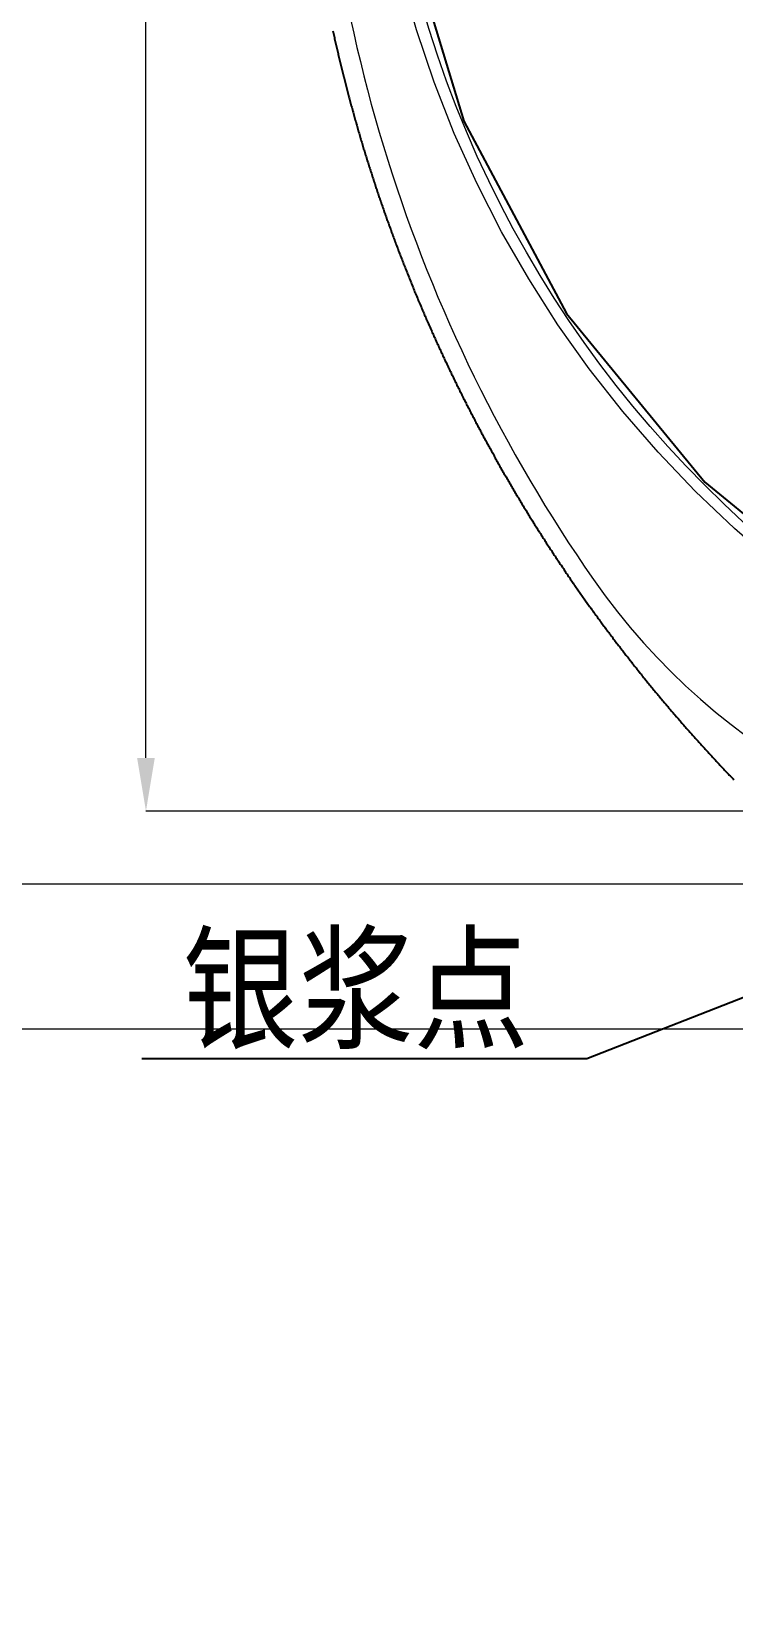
# Model space of a CAD drawing. Header units: millimetres. Extents: x 1292 to 2149, y -137 to 277.
# Drawn here: x 1327.52 to 1338.09, y 203.11 to 226.69 of the extents above; entities that cross this region are included whole.
import ezdxf

# ---------------------------------------------------------------- set-up
doc = ezdxf.new("R2010")
doc.units = ezdxf.units.MM
doc.header["$LTSCALE"] = 0.5
doc.linetypes.add('CENTER', pattern=[50.8, 31.75, -6.35, 6.35, -6.35])
doc.layers.get('0').update_dxf_attribs({"lineweight": 5})
doc.layers.get('Defpoints').update_dxf_attribs({"lineweight": 5})
doc.layers.add('Baseline.drawing', color=1, linetype='Continuous')
doc.layers.add('TFT_line.drawing', color=250, linetype='Continuous')
doc.layers.add('BLU', color=2, linetype='Continuous', lineweight=5)
doc.layers.add('DIM', color=3, linetype='Continuous', lineweight=5)
doc.styles.add('RD', font='ROMAND.shx', dxfattribs={"width": 0.8})
doc.styles.add('STYLE1', font='', dxfattribs={"width": 0.9})
doc.styles.get('STYLE1').set_extended_font_data('SimSun')
doc.dimstyles.new('DIM', dxfattribs={"dimtxt": 0.8, "dimasz": 0.8, "dimexe": 0, "dimexo": 0.5, "dimgap": 0.11, "dimtad": 0, "dimzin": 1, "dimdsep": 46, "dimtxsty": 'RD', "dimcen": 0, "dimclrd": 256, "dimclre": 256, "dimclrt": 256, "dimadec": 0, "dimazin": 0, "dimtm": 1e-09, "dimtfac": 1, "dimtofl": 0, "dimtmove": 0, "dimatfit": 3, "dimfxl": 1, "dimlwe": -1, "dimarcsym": 0})

# ---------------------------------------------------------------- blocks, each defined once
blk = doc.blocks.new('*D11')
at = {"layer": 'Defpoints', "color": 0, "lineweight": 5, "transparency": 16777216}
for p in [(1344.479, 211.676), (1322.074, 180.287), (1345.486, 180.287)]:
    blk.add_point(p, dxfattribs=at)
at = {"layer": 'DIM', "lineweight": 5, "transparency": 16777216}
for p, q in [((1343.979, 211.676), (1322.074, 211.676)), ((1322.074, 210.876), (1322.074, 198.545)), ((1322.074, 181.087), (1322.074, 193.418)), ((1344.986, 180.287), (1322.074, 180.287))]:
    blk.add_line(p, q, dxfattribs=at)
for points in [[(1321.941, 210.876), (1322.207, 210.876), (1322.074, 211.676)], [(1321.941, 181.087), (1322.207, 181.087), (1322.074, 180.287)]]:
    blk.add_solid(points, dxfattribs=at)
at = {"layer": 'DIM', "lineweight": 5, "transparency": 16777216, "insert": (1322.074, 195.982), "char_height": 0.8, "attachment_point": 5, "rotation": 90, "style": 'RD'}
blk.add_mtext('31.39±0.5', dxfattribs=at)
blk = doc.blocks.new('*D14')
at = {"layer": 'Defpoints', "color": 0, "lineweight": 5, "transparency": 16777216}
for p in [(1322.074, 249.536), (1349.495, 249.536), (1344.479, 211.676)]:
    blk.add_point(p, dxfattribs=at)
at = {"layer": 'DIM', "lineweight": 5, "transparency": 16777216}
for p, q in [((1348.995, 249.536), (1322.074, 249.536)), ((1322.074, 248.736), (1322.074, 236.616)), ((1322.074, 212.476), (1322.074, 226.735)), ((1343.979, 211.676), (1322.074, 211.676))]:
    blk.add_line(p, q, dxfattribs=at)
for points in [[(1321.941, 248.736), (1322.207, 248.736), (1322.074, 249.536)], [(1321.941, 212.476), (1322.207, 212.476), (1322.074, 211.676)]]:
    blk.add_solid(points, dxfattribs=at)
at = {"layer": 'DIM', "lineweight": 5, "transparency": 16777216, "insert": (1322.074, 231.676), "char_height": 0.8, "attachment_point": 5, "rotation": 90, "style": 'RD'}
blk.add_mtext('37.86±0.1(OUTLINE)', dxfattribs=at)
blk = doc.blocks.new('*D15')
at = {"layer": 'Defpoints', "color": 0, "lineweight": 5, "transparency": 16777216}
for p in [(1325.125, 249.338), (1349.495, 249.338), (1339.941, 213.858)]:
    blk.add_point(p, dxfattribs=at)
at = {"layer": 'DIM', "lineweight": 5, "transparency": 16777216}
for p, q in [((1348.995, 249.338), (1325.125, 249.338)), ((1325.125, 248.538), (1325.125, 237.11)), ((1325.125, 214.658), (1325.125, 227.777)), ((1339.441, 213.858), (1325.125, 213.858))]:
    blk.add_line(p, q, dxfattribs=at)
for points in [[(1324.991, 248.538), (1325.258, 248.538), (1325.125, 249.338)], [(1324.991, 214.658), (1325.258, 214.658), (1325.125, 213.858)]]:
    blk.add_solid(points, dxfattribs=at)
at = {"layer": 'DIM', "lineweight": 5, "transparency": 16777216, "insert": (1325.125, 232.444), "char_height": 0.8, "attachment_point": 5, "rotation": 90, "style": 'RD'}
blk.add_mtext('35.48±0.1(LCD.VA)', dxfattribs=at)
blk = doc.blocks.new('*D17')
at = {"layer": 'Defpoints', "color": 0, "lineweight": 5, "transparency": 16777216}
for p in [(1349.495, 248.438), (1329.244, 214.958), (1349.495, 214.958)]:
    blk.add_point(p, dxfattribs=at)
at = {"layer": 'DIM', "lineweight": 5, "transparency": 16777216}
for p, q in [((1348.995, 248.438), (1329.244, 248.438)), ((1329.244, 247.638), (1329.244, 236.364)), ((1329.244, 215.758), (1329.244, 227.032)), ((1348.995, 214.958), (1329.244, 214.958))]:
    blk.add_line(p, q, dxfattribs=at)
for points in [[(1329.111, 247.638), (1329.377, 247.638), (1329.244, 248.438)], [(1329.111, 215.758), (1329.377, 215.758), (1329.244, 214.958)]]:
    blk.add_solid(points, dxfattribs=at)
at = {"layer": 'DIM', "lineweight": 5, "transparency": 16777216, "insert": (1329.244, 231.698), "char_height": 0.8, "attachment_point": 5, "rotation": 90, "style": 'RD'}
blk.add_mtext('33.48±0.1(LCD.AA)', dxfattribs=at)

msp = doc.modelspace()

# ---------------------------------------------------------------- linework, layer by layer
at = {"color": 2, "ltscale": 0.2}
msp.add_lwpolyline([(1352.109, 249.178), (1346.881, 249.178, 0.038203), (1346.805, 249.172, 0.370152), (1331.815, 231.698, 0.152892), (1335.981, 218.445, 0.245447), (1344.189, 214.158), (1354.801, 214.158, 0.245447), (1363.008, 218.445, 0.152892), (1367.175, 231.698, 0.370152), (1352.185, 249.172, 0.038203)], format="xyb", close=True, dxfattribs=at)
at = {"color": 4, "ltscale": 0.2}
msp.add_circle((1349.495, 231.698), 16.74, dxfattribs=at)
at = {"layer": 'Baseline.drawing'}
for p, q in [((1333.077, 228.48), (1334.029, 225.34)), ((1334.029, 225.34), (1335.576, 222.446)), ((1335.576, 222.446), (1337.658, 219.909)), ((1337.658, 219.909), (1340.195, 217.827))]:
    msp.add_line(p, q, dxfattribs=at)
at = {"layer": 'BLU', "color": 5, "linetype": 'CENTER', "lineweight": 5, "ltscale": 10}
msp.add_circle((1349.495, 231.748), 16.94, dxfattribs=at)
at = {"layer": 'TFT_line.drawing', "color": 0}
msp.add_lwpolyline([(1332.058, 226.696), (1332.063, 226.676), (1332.067, 226.657), (1332.072, 226.637), (1332.076, 226.617), (1332.081, 226.597), (1332.085, 226.577), (1332.09, 226.557), (1332.094, 226.537), (1332.099, 226.518), (1332.103, 226.498), (1332.108, 226.478), (1332.112, 226.458), (1332.117, 226.438), (1332.122, 226.418), (1332.126, 226.399), (1332.131, 226.379), (1332.136, 226.359), (1332.14, 226.339), (1332.145, 226.319), (1332.15, 226.3), (1332.154, 226.28), (1332.159, 226.26), (1332.164, 226.24), (1332.169, 226.22), (1332.174, 226.201), (1332.178, 226.181), (1332.183, 226.161), (1332.188, 226.141), (1332.193, 226.122), (1332.198, 226.102), (1332.203, 226.082), (1332.208, 226.062), (1332.213, 226.043), (1332.218, 226.023), (1332.223, 226.003), (1332.228, 225.983), (1332.233, 225.963), (1332.238, 225.944), (1332.243, 225.924), (1332.248, 225.904), (1332.253, 225.885), (1332.258, 225.865), (1332.263, 225.845), (1332.268, 225.826), (1332.273, 225.806), (1332.278, 225.786), (1332.284, 225.766), (1332.289, 225.747), (1332.294, 225.727), (1332.299, 225.707), (1332.304, 225.688), (1332.31, 225.668), (1332.32, 225.629), (1332.326, 225.609), (1332.331, 225.589), (1332.336, 225.57), (1332.342, 225.55), (1332.347, 225.531), (1332.353, 225.511), (1332.358, 225.491), (1332.363, 225.472), (1332.369, 225.452), (1332.374, 225.432), (1332.38, 225.413), (1332.385, 225.393), (1332.391, 225.374), (1332.396, 225.354), (1332.402, 225.334), (1332.407, 225.315), (1332.413, 225.295), (1332.419, 225.276), (1332.424, 225.256), (1332.43, 225.237), (1332.436, 225.217), (1332.441, 225.198), (1332.447, 225.178), (1332.453, 225.158), (1332.458, 225.139), (1332.464, 225.119), (1332.47, 225.1), (1332.476, 225.08), (1332.481, 225.061), (1332.487, 225.041), (1332.493, 225.022), (1332.499, 225.002), (1332.505, 224.983), (1332.511, 224.963), (1332.517, 224.944), (1332.522, 224.924), (1332.528, 224.905), (1332.534, 224.885), (1332.54, 224.866), (1332.546, 224.847), (1332.552, 224.827), (1332.558, 224.808), (1332.564, 224.788), (1332.57, 224.769), (1332.576, 224.749), (1332.582, 224.73), (1332.589, 224.71), (1332.601, 224.672), (1332.607, 224.652), (1332.613, 224.633), (1332.619, 224.613), (1332.626, 224.594), (1332.632, 224.575), (1332.638, 224.555), (1332.644, 224.536), (1332.65, 224.516), (1332.657, 224.497), (1332.663, 224.478), (1332.669, 224.458), (1332.676, 224.439), (1332.682, 224.42), (1332.688, 224.4), (1332.695, 224.381), (1332.701, 224.362), (1332.708, 224.342), (1332.714, 224.323), (1332.72, 224.304), (1332.727, 224.284), (1332.733, 224.265), (1332.74, 224.246), (1332.746, 224.227), (1332.753, 224.207), (1332.76, 224.188), (1332.773, 224.149), (1332.779, 224.13), (1332.786, 224.111), (1332.792, 224.092), (1332.799, 224.072), (1332.806, 224.053), (1332.812, 224.034), (1332.819, 224.015), (1332.826, 223.996), (1332.833, 223.976), (1332.839, 223.957), (1332.846, 223.938), (1332.853, 223.919), (1332.86, 223.9), (1332.867, 223.88), (1332.873, 223.861), (1332.88, 223.842), (1332.887, 223.823), (1332.894, 223.804), (1332.901, 223.785), (1332.908, 223.765), (1332.915, 223.746), (1332.922, 223.727), (1332.929, 223.708), (1332.936, 223.689), (1332.943, 223.67), (1332.95, 223.651), (1332.957, 223.632), (1332.964, 223.612), (1332.971, 223.593), (1332.978, 223.574), (1332.985, 223.555), (1332.992, 223.536), (1332.999, 223.517), (1333.006, 223.498), (1333.013, 223.479), (1333.021, 223.46), (1333.028, 223.441), (1333.035, 223.422), (1333.042, 223.403), (1333.049, 223.384), (1333.057, 223.365), (1333.064, 223.346), (1333.071, 223.327), (1333.079, 223.308), (1333.086, 223.289), (1333.093, 223.27), (1333.101, 223.251), (1333.108, 223.232), (1333.115, 223.213), (1333.123, 223.194), (1333.13, 223.175), (1333.138, 223.156), (1333.145, 223.137), (1333.153, 223.118), (1333.16, 223.099), (1333.168, 223.08), (1333.175, 223.061), (1333.183, 223.042), (1333.19, 223.023), (1333.198, 223.005), (1333.205, 222.986), (1333.213, 222.967), (1333.221, 222.948), (1333.228, 222.929), (1333.236, 222.91), (1333.243, 222.891), (1333.251, 222.872), (1333.259, 222.854), (1333.267, 222.835), (1333.274, 222.816), (1333.282, 222.797), (1333.29, 222.778), (1333.298, 222.759), (1333.305, 222.741), (1333.313, 222.722), (1333.321, 222.703), (1333.329, 222.684), (1333.337, 222.665), (1333.345, 222.647), (1333.353, 222.628), (1333.36, 222.609), (1333.368, 222.59), (1333.376, 222.572), (1333.384, 222.553), (1333.392, 222.534), (1333.4, 222.516), (1333.408, 222.497), (1333.416, 222.478), (1333.424, 222.459), (1333.432, 222.441), (1333.44, 222.422), (1333.449, 222.403), (1333.457, 222.385), (1333.465, 222.366), (1333.473, 222.347), (1333.481, 222.329), (1333.489, 222.31), (1333.497, 222.291), (1333.506, 222.273), (1333.514, 222.254), (1333.522, 222.235), (1333.53, 222.217), (1333.539, 222.198), (1333.547, 222.18), (1333.555, 222.161), (1333.563, 222.143), (1333.572, 222.124), (1333.58, 222.105), (1333.589, 222.087), (1333.597, 222.068), (1333.605, 222.05), (1333.614, 222.031), (1333.622, 222.013), (1333.631, 221.994), (1333.639, 221.976), (1333.648, 221.957), (1333.656, 221.939), (1333.665, 221.92), (1333.673, 221.902), (1333.682, 221.883), (1333.69, 221.865), (1333.699, 221.846), (1333.707, 221.828), (1333.716, 221.809), (1333.725, 221.791), (1333.733, 221.772), (1333.742, 221.754), (1333.75, 221.735), (1333.759, 221.717), (1333.768, 221.699), (1333.777, 221.68), (1333.785, 221.662), (1333.794, 221.644), (1333.803, 221.625), (1333.812, 221.607), (1333.82, 221.588), (1333.829, 221.57), (1333.838, 221.552), (1333.847, 221.533), (1333.856, 221.515), (1333.865, 221.497), (1333.873, 221.478), (1333.882, 221.46), (1333.891, 221.442), (1333.9, 221.423), (1333.909, 221.405), (1333.918, 221.387), (1333.927, 221.369), (1333.936, 221.35), (1333.945, 221.332), (1333.954, 221.314), (1333.963, 221.296), (1333.972, 221.278), (1333.981, 221.259), (1333.99, 221.241), (1334, 221.223), (1334.009, 221.205), (1334.018, 221.186), (1334.027, 221.168), (1334.036, 221.15), (1334.045, 221.132), (1334.055, 221.114), (1334.064, 221.096), (1334.073, 221.077), (1334.082, 221.059), (1334.092, 221.041), (1334.101, 221.023), (1334.11, 221.005), (1334.119, 220.987), (1334.129, 220.969), (1334.138, 220.951), (1334.147, 220.933), (1334.157, 220.915), (1334.166, 220.897), (1334.176, 220.878), (1334.185, 220.86), (1334.194, 220.842), (1334.204, 220.824), (1334.213, 220.806), (1334.223, 220.788), (1334.232, 220.77), (1334.242, 220.752), (1334.251, 220.734), (1334.261, 220.716), (1334.271, 220.698), (1334.28, 220.68), (1334.29, 220.662), (1334.299, 220.644), (1334.309, 220.627), (1334.319, 220.609), (1334.328, 220.591), (1334.338, 220.573), (1334.348, 220.555), (1334.357, 220.537), (1334.367, 220.519), (1334.377, 220.501), (1334.387, 220.483), (1334.396, 220.465), (1334.406, 220.448), (1334.416, 220.43), (1334.426, 220.412), (1334.436, 220.394), (1334.445, 220.376), (1334.455, 220.358), (1334.465, 220.341), (1334.475, 220.323), (1334.485, 220.305), (1334.495, 220.287), (1334.505, 220.27), (1334.515, 220.252), (1334.525, 220.234), (1334.535, 220.216), (1334.545, 220.199), (1334.555, 220.181), (1334.565, 220.163), (1334.575, 220.145), (1334.585, 220.128), (1334.595, 220.11), (1334.605, 220.092), (1334.615, 220.075), (1334.625, 220.057), (1334.635, 220.039), (1334.645, 220.022), (1334.656, 220.004), (1334.666, 219.986), (1334.676, 219.969), (1334.686, 219.951), (1334.696, 219.934), (1334.707, 219.916), (1334.717, 219.898), (1334.727, 219.881), (1334.737, 219.863), (1334.748, 219.846), (1334.758, 219.828), (1334.768, 219.811), (1334.779, 219.793), (1334.789, 219.776), (1334.799, 219.758), (1334.81, 219.74), (1334.82, 219.723), (1334.831, 219.706), (1334.841, 219.688), (1334.852, 219.671), (1334.862, 219.653), (1334.873, 219.636), (1334.883, 219.618), (1334.894, 219.601), (1334.904, 219.583), (1334.915, 219.566), (1334.925, 219.549), (1334.936, 219.531), (1334.946, 219.514), (1334.957, 219.496), (1334.968, 219.479), (1334.978, 219.462), (1334.989, 219.444), (1334.999, 219.427), (1335.01, 219.41), (1335.021, 219.392), (1335.032, 219.375), (1335.042, 219.358), (1335.053, 219.34), (1335.064, 219.323), (1335.075, 219.306), (1335.085, 219.289), (1335.096, 219.271), (1335.107, 219.254), (1335.118, 219.237), (1335.129, 219.22), (1335.139, 219.202), (1335.15, 219.185), (1335.161, 219.168), (1335.172, 219.151), (1335.183, 219.134), (1335.194, 219.116), (1335.205, 219.099), (1335.216, 219.082), (1335.227, 219.065), (1335.238, 219.048), (1335.249, 219.031), (1335.26, 219.014), (1335.271, 218.996), (1335.282, 218.979), (1335.293, 218.962), (1335.304, 218.945), (1335.315, 218.928), (1335.326, 218.911), (1335.337, 218.894), (1335.349, 218.877), (1335.36, 218.86), (1335.371, 218.843), (1335.382, 218.826), (1335.393, 218.809), (1335.404, 218.792), (1335.416, 218.775), (1335.427, 218.758), (1335.438, 218.741), (1335.449, 218.724), (1335.461, 218.707), (1335.472, 218.69), (1335.483, 218.673), (1335.495, 218.656), (1335.517, 218.622), (1335.529, 218.606), (1335.54, 218.589), (1335.552, 218.572), (1335.563, 218.555), (1335.574, 218.538), (1335.586, 218.521), (1335.597, 218.504), (1335.609, 218.488), (1335.62, 218.471), (1335.632, 218.454), (1335.643, 218.437), (1335.655, 218.42), (1335.666, 218.404), (1335.678, 218.387), (1335.689, 218.37), (1335.701, 218.353), (1335.713, 218.337), (1335.724, 218.32), (1335.736, 218.303), (1335.748, 218.287), (1335.759, 218.27), (1335.771, 218.253), (1335.783, 218.237), (1335.794, 218.22), (1335.806, 218.203), (1335.818, 218.187), (1335.829, 218.17), (1335.841, 218.153), (1335.853, 218.137), (1335.865, 218.12), (1335.888, 218.087), (1335.9, 218.071), (1335.912, 218.054), (1335.924, 218.037), (1335.936, 218.021), (1335.948, 218.004), (1335.96, 217.988), (1335.972, 217.971), (1335.984, 217.955), (1335.995, 217.938), (1336.007, 217.922), (1336.019, 217.905), (1336.031, 217.889), (1336.043, 217.873), (1336.055, 217.856), (1336.067, 217.84), (1336.08, 217.823), (1336.092, 217.807), (1336.104, 217.791), (1336.116, 217.774), (1336.128, 217.758), (1336.14, 217.741), (1336.152, 217.725), (1336.164, 217.709), (1336.176, 217.692), (1336.189, 217.676), (1336.201, 217.66), (1336.213, 217.643), (1336.225, 217.627), (1336.237, 217.611), (1336.25, 217.595), (1336.262, 217.578), (1336.274, 217.562), (1336.286, 217.546), (1336.299, 217.53), (1336.311, 217.514), (1336.323, 217.497), (1336.336, 217.481), (1336.348, 217.465), (1336.361, 217.449), (1336.373, 217.433), (1336.385, 217.416), (1336.398, 217.4), (1336.41, 217.384), (1336.423, 217.368), (1336.435, 217.352), (1336.448, 217.336), (1336.46, 217.32), (1336.472, 217.304), (1336.485, 217.288), (1336.498, 217.272), (1336.51, 217.256), (1336.523, 217.24), (1336.535, 217.224), (1336.548, 217.208), (1336.56, 217.192), (1336.573, 217.176), (1336.586, 217.16), (1336.598, 217.144), (1336.611, 217.128), (1336.624, 217.112), (1336.636, 217.096), (1336.649, 217.08), (1336.674, 217.048), (1336.687, 217.032), (1336.7, 217.016), (1336.713, 217), (1336.725, 216.985), (1336.738, 216.969), (1336.751, 216.953), (1336.777, 216.921), (1336.789, 216.905), (1336.802, 216.89), (1336.815, 216.874), (1336.828, 216.858), (1336.841, 216.842), (1336.854, 216.827), (1336.867, 216.811), (1336.88, 216.795), (1336.893, 216.78), (1336.906, 216.764), (1336.919, 216.748), (1336.932, 216.733), (1336.945, 216.717), (1336.958, 216.701), (1336.971, 216.686), (1336.997, 216.654), (1337.01, 216.639), (1337.023, 216.623), (1337.036, 216.607), (1337.049, 216.592), (1337.062, 216.576), (1337.075, 216.561), (1337.089, 216.545), (1337.102, 216.53), (1337.115, 216.514), (1337.128, 216.499), (1337.141, 216.483), (1337.155, 216.468), (1337.168, 216.452), (1337.181, 216.437), (1337.194, 216.421), (1337.208, 216.406), (1337.234, 216.375), (1337.247, 216.36), (1337.261, 216.344), (1337.274, 216.329), (1337.287, 216.314), (1337.301, 216.298), (1337.314, 216.283), (1337.328, 216.268), (1337.341, 216.252), (1337.354, 216.237), (1337.368, 216.222), (1337.381, 216.206), (1337.395, 216.191), (1337.408, 216.176), (1337.422, 216.161), (1337.435, 216.145), (1337.449, 216.13), (1337.462, 216.115), (1337.476, 216.1), (1337.489, 216.085), (1337.503, 216.069), (1337.516, 216.054), (1337.53, 216.039), (1337.544, 216.024), (1337.557, 216.009), (1337.571, 215.994), (1337.585, 215.978), (1337.598, 215.963), (1337.612, 215.948), (1337.626, 215.933), (1337.639, 215.918), (1337.653, 215.903), (1337.667, 215.888), (1337.68, 215.873), (1337.694, 215.858), (1337.708, 215.843), (1337.722, 215.828), (1337.735, 215.813), (1337.749, 215.798), (1337.763, 215.783), (1337.777, 215.768), (1337.791, 215.753), (1337.805, 215.738), (1337.818, 215.723), (1337.832, 215.709), (1337.846, 215.694), (1337.86, 215.679), (1337.874, 215.664), (1337.888, 215.649), (1337.902, 215.634), (1337.916, 215.619), (1337.93, 215.605), (1337.944, 215.59), (1337.958, 215.575), (1337.972, 215.56), (1337.986, 215.545), (1338, 215.531), (1338.014, 215.516), (1338.028, 215.501), (1338.042, 215.487), (1338.056, 215.472), (1338.07, 215.457), (1338.084, 215.442), (1338.098, 215.428)], dxfattribs=at)

# ---------------------------------------------------------------- texts
at = {"layer": 'DIM', "color": 1, "lineweight": 5, "style": 'STYLE1', "width": 0.85}
msp.add_text('银浆点', height=1.5, dxfattribs=at).set_placement((1329.796, 211.536))

# ---------------------------------------------------------------- dimensions: what is measured, and where the dimension line sits
at = {"layer": 'DIM', "lineweight": 5}
for base, p1, p2, text, picture, middle in [((1322.074, 249.536), (1344.479, 211.676), (1349.495, 249.536), '<>(OUTLINE)', '*D14', (1322.074, 231.676)), ((1325.125, 249.338), (1339.941, 213.858), (1349.495, 249.338), '<>(LCD.VA)', '*D15', (1325.125, 232.444))]:
    dim = msp.add_linear_dim(base=base, p1=p1, p2=p2, angle=90, text=text, dimstyle='DIM', override={"dimtol": 1, "dimtp": 0.1, "dimtm": 0.1, "dimfxl": 1.25, "dimlwd": 5, "dimlwe": 5}, dxfattribs=at)
    dim.commit()
    dim.dimension.update_dxf_attribs({"geometry": picture, "text_midpoint": middle, "dimtype": 160})
at = {"layer": 'DIM', "color": 3, "lineweight": 5}
dim = msp.add_linear_dim(base=(1329.244, 214.958), p1=(1349.495, 248.438), p2=(1349.495, 214.958), angle=90, text='<>(LCD.AA)', dimstyle='DIM', override={"dimgap": 0.11, "dimtol": 1, "dimlim": 0, "dimtp": 0.1, "dimtm": 0.1, "dimfxl": 0.8, "dimlwd": 5, "dimlwe": 5, "dimarcsym": 1}, dxfattribs=at)
dim.commit()
dim.dimension.update_dxf_attribs({"geometry": '*D17', "text_midpoint": (1329.244, 231.698)})
at = {"layer": 'DIM', "lineweight": 5}
dim = msp.add_linear_dim(base=(1322.074, 180.287), p1=(1344.479, 211.676), p2=(1345.486, 180.287), angle=90, dimstyle='DIM', override={"dimgap": 0.11, "dimtol": 1, "dimlim": 0, "dimtp": 0.5, "dimtm": 0.5, "dimfxl": 0.8, "dimlwd": 5, "dimlwe": 5}, dxfattribs=at)
dim.commit()
dim.dimension.update_dxf_attribs({"geometry": '*D11', "text_midpoint": (1322.074, 195.982)})

# ---------------------------------------------------------------- leaders
at = {"layer": 'DIM', "color": 1, "lineweight": 5}
msp.add_leader([(1341.706, 213.508), (1335.885, 211.233), (1329.182, 211.233)], dimstyle='DIM', override={"dimasz": 1.5, "dimgap": 0.11, "dimtad": 0, "dimclrd": 1, "dimfxl": 0.18, "dimarcsym": 1}, dxfattribs=at)

doc.saveas('drawing.dxf')
